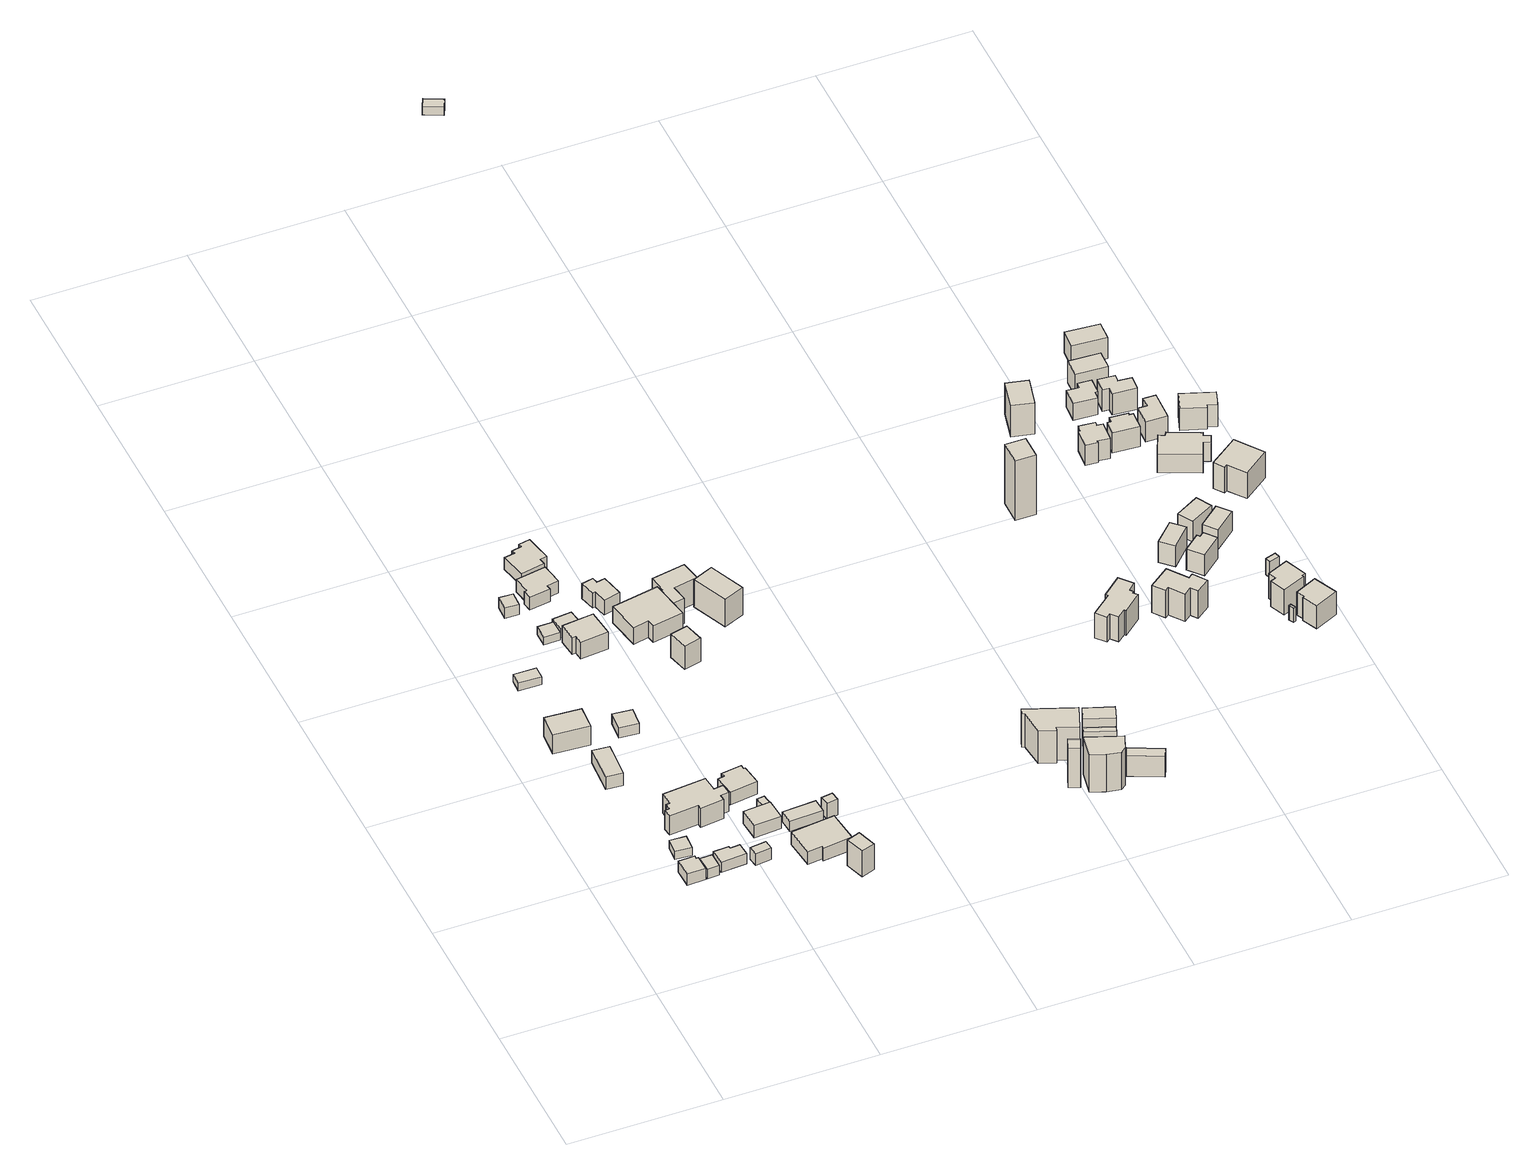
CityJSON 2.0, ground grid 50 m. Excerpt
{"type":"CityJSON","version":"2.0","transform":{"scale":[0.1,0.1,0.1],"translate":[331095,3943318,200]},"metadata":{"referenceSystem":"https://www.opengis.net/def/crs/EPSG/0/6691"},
"CityObjects":{
"building1":{"type":"Building","attributes":{"usage":"411","measuredHeight":4.9,"storeysAboveGround":1,"BuildingIDAttribute.prefecture":"14","BuildingIDAttribute.city":"14151","BuildingDetailAttribute.totalFloorArea":32.27,"BuildingDetailAttribute.buildingFootprintArea":32.27,"BuildingDetailAttribute.buildingStructureType":"601","BuildingDetailAttribute.buildingStructureOrgType":"1","BuildingDetailAttribute.orgUsage":"10","BuildingDetailAttribute.surveyYear":2015},"geometry":[{"type":"Solid","lod":"1","boundaries":[[[[0,1,2,3,4,5]],[[4,6,7,5]],[[3,8,6,4]],[[2,9,8,3]],[[1,10,9,2]],[[0,11,10,1]],[[5,7,11,0]],[[6,8,9,10,11,7]]]]}]},
"building2":{"type":"Building","attributes":{"measuredHeight":3.6,"BuildingIDAttribute.prefecture":"14","BuildingIDAttribute.city":"14151","BuildingDetailAttribute.surveyYear":2015},"geometry":[{"type":"Solid","lod":"1","boundaries":[[[[12,13,14,15]],[[14,16,17,15]],[[13,18,16,14]],[[12,19,18,13]],[[15,17,19,12]],[[16,18,19,17]]]]}]},
"building3":{"type":"Building","attributes":{"usage":"411","measuredHeight":3.9,"storeysAboveGround":1,"BuildingIDAttribute.prefecture":"14","BuildingIDAttribute.city":"14151","BuildingDetailAttribute.totalFloorArea":23.12,"BuildingDetailAttribute.buildingFootprintArea":23.12,"BuildingDetailAttribute.buildingStructureType":"601","BuildingDetailAttribute.buildingStructureOrgType":"1","BuildingDetailAttribute.orgUsage":"10","BuildingDetailAttribute.surveyYear":2015},"geometry":[{"type":"Solid","lod":"1","boundaries":[[[[20,21,22,23]],[[22,24,25,23]],[[21,26,24,22]],[[20,27,26,21]],[[23,25,27,20]],[[24,26,27,25]]]]}]},
"building4":{"type":"Building","attributes":{"usage":"411","measuredHeight":8.3,"storeysAboveGround":2,"BuildingIDAttribute.prefecture":"14","BuildingIDAttribute.city":"14151","BuildingDetailAttribute.totalFloorArea":318.31,"BuildingDetailAttribute.buildingFootprintArea":159.16,"BuildingDetailAttribute.buildingStructureType":"601","BuildingDetailAttribute.buildingStructureOrgType":"1","BuildingDetailAttribute.orgUsage":"10","BuildingDetailAttribute.surveyYear":2015},"geometry":[{"type":"Solid","lod":"1","boundaries":[[[[28,29,30,31]],[[30,32,33,31]],[[29,34,32,30]],[[28,35,34,29]],[[31,33,35,28]],[[32,34,35,33]]]]}]},
"building5":{"type":"Building","attributes":{"usage":"411","measuredHeight":6,"storeysAboveGround":1,"BuildingIDAttribute.prefecture":"14","BuildingIDAttribute.city":"14151","BuildingDetailAttribute.totalFloorArea":61.22,"BuildingDetailAttribute.buildingFootprintArea":61.22,"BuildingDetailAttribute.buildingStructureType":"601","BuildingDetailAttribute.buildingStructureOrgType":"1","BuildingDetailAttribute.orgUsage":"10","BuildingDetailAttribute.surveyYear":2015},"geometry":[{"type":"Solid","lod":"1","boundaries":[[[[36,37,38,39]],[[38,40,41,39]],[[37,42,40,38]],[[36,43,42,37]],[[39,41,43,36]],[[40,42,43,41]]]]}]},
"building6":{"type":"Building","attributes":{"BuildingIDAttribute.prefecture":"14","BuildingIDAttribute.city":"14151","BuildingDetailAttribute.surveyYear":2015},"geometry":[{"type":"Solid","lod":"1","boundaries":[[[[44,45,46,47]],[[46,48,49,47]],[[45,50,48,46]],[[44,51,50,45]],[[47,49,51,44]],[[48,50,51,49]]]]}]},
"building7":{"type":"Building","attributes":{"usage":"411","measuredHeight":4.4,"storeysAboveGround":1,"BuildingIDAttribute.prefecture":"14","BuildingIDAttribute.city":"14151","BuildingDetailAttribute.totalFloorArea":51.81,"BuildingDetailAttribute.buildingFootprintArea":51.81,"BuildingDetailAttribute.buildingStructureType":"601","BuildingDetailAttribute.buildingStructureOrgType":"1","BuildingDetailAttribute.orgUsage":"10","BuildingDetailAttribute.surveyYear":2015},"geometry":[{"type":"Solid","lod":"1","boundaries":[[[[52,53,54,55,56,57]],[[56,58,59,57]],[[55,60,58,56]],[[54,61,60,55]],[[53,62,61,54]],[[52,63,62,53]],[[57,59,63,52]],[[58,60,61,62,63,59]]]]}]},
"building8":{"type":"Building","attributes":{"usage":"411","measuredHeight":9.2,"storeysAboveGround":2,"BuildingIDAttribute.prefecture":"14","BuildingIDAttribute.city":"14151","BuildingDetailAttribute.totalFloorArea":310.14,"BuildingDetailAttribute.buildingFootprintArea":155.07,"BuildingDetailAttribute.buildingStructureType":"601","BuildingDetailAttribute.buildingStructureOrgType":"1","BuildingDetailAttribute.orgUsage":"10","BuildingDetailAttribute.surveyYear":2015},"geometry":[{"type":"Solid","lod":"1","boundaries":[[[[64,65,66,67,68,69,70,71,72,73,74,75,76,77]],[[76,78,79,77]],[[75,80,78,76]],[[74,81,80,75]],[[73,82,81,74]],[[72,83,82,73]],[[71,84,83,72]],[[70,85,84,71]],[[69,86,85,70]],[[68,87,86,69]],[[67,88,87,68]],[[66,89,88,67]],[[65,90,89,66]],[[64,91,90,65]],[[77,79,91,64]],[[78,80,81,82,83,84,85,86,87,88,89,90,91,79]]]]}]},
"building9":{"type":"Building","attributes":{"usage":"411","measuredHeight":4.9,"storeysAboveGround":1,"BuildingIDAttribute.prefecture":"14","BuildingIDAttribute.city":"14151","BuildingDetailAttribute.totalFloorArea":19.19,"BuildingDetailAttribute.buildingFootprintArea":19.19,"BuildingDetailAttribute.buildingStructureType":"601","BuildingDetailAttribute.buildingStructureOrgType":"1","BuildingDetailAttribute.orgUsage":"10","BuildingDetailAttribute.surveyYear":2015},"geometry":[{"type":"Solid","lod":"1","boundaries":[[[[92,93,94,95]],[[94,96,97,95]],[[93,98,96,94]],[[92,99,98,93]],[[95,97,99,92]],[[96,98,99,97]]]]}]},
"building10":{"type":"Building","attributes":{"usage":"431","measuredHeight":4.5,"storeysAboveGround":1,"BuildingIDAttribute.prefecture":"14","BuildingIDAttribute.city":"14151","BuildingDetailAttribute.totalFloorArea":37.19,"BuildingDetailAttribute.buildingFootprintArea":37.19,"BuildingDetailAttribute.buildingStructureType":"601","BuildingDetailAttribute.buildingStructureOrgType":"1","BuildingDetailAttribute.orgUsage":"143","BuildingDetailAttribute.surveyYear":2015},"geometry":[{"type":"Solid","lod":"1","boundaries":[[[[100,101,102,103]],[[102,104,105,103]],[[101,106,104,102]],[[100,107,106,101]],[[103,105,107,100]],[[104,106,107,105]]]]}]},
"building11":{"type":"Building","attributes":{"measuredHeight":4.7,"BuildingIDAttribute.prefecture":"14","BuildingIDAttribute.city":"14151","BuildingDetailAttribute.surveyYear":2015},"geometry":[{"type":"Solid","lod":"1","boundaries":[[[[108,109,110,111]],[[110,112,113,111]],[[109,114,112,110]],[[108,115,114,109]],[[111,113,115,108]],[[112,114,115,113]]]]}]},
"building12":{"type":"Building","attributes":{"usage":"411","storeysAboveGround":1,"BuildingIDAttribute.prefecture":"14","BuildingIDAttribute.city":"14151","BuildingDetailAttribute.totalFloorArea":27.6,"BuildingDetailAttribute.buildingFootprintArea":27.6,"BuildingDetailAttribute.buildingStructureType":"601","BuildingDetailAttribute.buildingStructureOrgType":"1","BuildingDetailAttribute.orgUsage":"10","BuildingDetailAttribute.surveyYear":2015},"geometry":[{"type":"Solid","lod":"1","boundaries":[[[[116,117,118,119]],[[118,120,121,119]],[[117,122,120,118]],[[116,123,122,117]],[[119,121,123,116]],[[120,122,123,121]]]]}]},
"building13":{"type":"Building","attributes":{"usage":"411","measuredHeight":5.5,"storeysAboveGround":1,"BuildingIDAttribute.prefecture":"14","BuildingIDAttribute.city":"14151","BuildingDetailAttribute.totalFloorArea":46.13,"BuildingDetailAttribute.buildingFootprintArea":46.13,"BuildingDetailAttribute.buildingStructureType":"601","BuildingDetailAttribute.buildingStructureOrgType":"1","BuildingDetailAttribute.orgUsage":"10","BuildingDetailAttribute.surveyYear":2015},"geometry":[{"type":"Solid","lod":"1","boundaries":[[[[124,125,126,127]],[[126,128,129,127]],[[125,130,128,126]],[[124,131,130,125]],[[127,129,131,124]],[[128,130,131,129]]]]}]},
"building14":{"type":"Building","attributes":{"usage":"411","measuredHeight":6.2,"storeysAboveGround":1,"BuildingIDAttribute.prefecture":"14","BuildingIDAttribute.city":"14151","BuildingDetailAttribute.totalFloorArea":35.28,"BuildingDetailAttribute.buildingFootprintArea":35.28,"BuildingDetailAttribute.buildingStructureType":"601","BuildingDetailAttribute.buildingStructureOrgType":"1","BuildingDetailAttribute.orgUsage":"10","BuildingDetailAttribute.surveyYear":2015},"geometry":[{"type":"Solid","lod":"1","boundaries":[[[[132,133,134,135,136,137,138,139]],[[138,140,141,139]],[[137,142,140,138]],[[136,143,142,137]],[[135,144,143,136]],[[134,145,144,135]],[[133,146,145,134]],[[132,147,146,133]],[[139,141,147,132]],[[140,142,143,144,145,146,147,141]]]]}]},
"building15":{"type":"Building","attributes":{"measuredHeight":3.4,"BuildingIDAttribute.prefecture":"14","BuildingIDAttribute.city":"14151","BuildingDetailAttribute.surveyYear":2015},"geometry":[{"type":"Solid","lod":"1","boundaries":[[[[148,149,150,151]],[[150,152,153,151]],[[149,154,152,150]],[[148,155,154,149]],[[151,153,155,148]],[[152,154,155,153]]]]}]},
"building16":{"type":"Building","attributes":{"usage":"411","measuredHeight":3.7,"storeysAboveGround":1,"BuildingIDAttribute.prefecture":"14","BuildingIDAttribute.city":"14151","BuildingDetailAttribute.totalFloorArea":24.78,"BuildingDetailAttribute.buildingFootprintArea":24.78,"BuildingDetailAttribute.buildingStructureType":"601","BuildingDetailAttribute.buildingStructureOrgType":"1","BuildingDetailAttribute.orgUsage":"10","BuildingDetailAttribute.surveyYear":2015},"geometry":[{"type":"Solid","lod":"1","boundaries":[[[[156,157,158,159]],[[158,160,161,159]],[[157,162,160,158]],[[156,163,162,157]],[[159,161,163,156]],[[160,162,163,161]]]]}]},
"building17":{"type":"Building","attributes":{"usage":"411","measuredHeight":7.3,"storeysAboveGround":1,"BuildingIDAttribute.prefecture":"14","BuildingIDAttribute.city":"14151","BuildingDetailAttribute.totalFloorArea":84.07,"BuildingDetailAttribute.buildingFootprintArea":84.07,"BuildingDetailAttribute.buildingStructureType":"601","BuildingDetailAttribute.buildingStructureOrgType":"1","BuildingDetailAttribute.orgUsage":"10","BuildingDetailAttribute.surveyYear":2015},"geometry":[{"type":"Solid","lod":"1","boundaries":[[[[164,165,166,167,168,169]],[[168,170,171,169]],[[167,172,170,168]],[[166,173,172,167]],[[165,174,173,166]],[[164,175,174,165]],[[169,171,175,164]],[[170,172,173,174,175,171]]]]}]},
"building18":{"type":"Building","attributes":{"usage":"411","measuredHeight":7.7,"storeysAboveGround":1,"BuildingIDAttribute.prefecture":"14","BuildingIDAttribute.city":"14151","BuildingDetailAttribute.totalFloorArea":76.92,"BuildingDetailAttribute.buildingFootprintArea":76.92,"BuildingDetailAttribute.buildingStructureType":"601","BuildingDetailAttribute.buildingStructureOrgType":"1","BuildingDetailAttribute.orgUsage":"10","BuildingDetailAttribute.surveyYear":2015},"geometry":[{"type":"Solid","lod":"1","boundaries":[[[[176,177,178,179,180,181,182,183]],[[182,184,185,183]],[[181,186,184,182]],[[180,187,186,181]],[[179,188,187,180]],[[178,189,188,179]],[[177,190,189,178]],[[176,191,190,177]],[[183,185,191,176]],[[184,186,187,188,189,190,191,185]]]]}]},
"building19":{"type":"Building","attributes":{"usage":"411","measuredHeight":6.2,"storeysAboveGround":1,"BuildingIDAttribute.prefecture":"14","BuildingIDAttribute.city":"14151","BuildingDetailAttribute.totalFloorArea":135.52,"BuildingDetailAttribute.buildingFootprintArea":135.52,"BuildingDetailAttribute.buildingStructureType":"601","BuildingDetailAttribute.buildingStructureOrgType":"1","BuildingDetailAttribute.orgUsage":"10","BuildingDetailAttribute.surveyYear":2015,"BuildingLandSlideRiskAttribute.description":"1","BuildingLandSlideRiskAttribute.areaType":"1"},"geometry":[{"type":"Solid","lod":"1","boundaries":[[[[192,193,194,195,196,197,198,199]],[[198,200,201,199]],[[197,202,200,198]],[[196,203,202,197]],[[195,204,203,196]],[[194,205,204,195]],[[193,206,205,194]],[[192,207,206,193]],[[199,201,207,192]],[[200,202,203,204,205,206,207,201]]]]}]},
"building20":{"type":"Building","attributes":{"measuredHeight":4.5,"BuildingIDAttribute.prefecture":"14","BuildingIDAttribute.city":"14151","BuildingDetailAttribute.surveyYear":2015,"BuildingLandSlideRiskAttribute.description":"1","BuildingLandSlideRiskAttribute.areaType":"1"},"geometry":[{"type":"Solid","lod":"1","boundaries":[[[[208,209,210,211]],[[210,212,213,211]],[[209,214,212,210]],[[208,215,214,209]],[[211,213,215,208]],[[212,214,215,213]]]]}]},
"building21":{"type":"Building","attributes":{"usage":"411","measuredHeight":5.7,"storeysAboveGround":1,"BuildingIDAttribute.prefecture":"14","BuildingIDAttribute.city":"14151","BuildingDetailAttribute.totalFloorArea":89.36,"BuildingDetailAttribute.buildingFootprintArea":89.36,"BuildingDetailAttribute.buildingStructureType":"601","BuildingDetailAttribute.buildingStructureOrgType":"1","BuildingDetailAttribute.orgUsage":"10","BuildingDetailAttribute.surveyYear":2015,"BuildingLandSlideRiskAttribute.description":"1","BuildingLandSlideRiskAttribute.areaType":"1"},"geometry":[{"type":"Solid","lod":"1","boundaries":[[[[216,217,218,219,220,221,222,223,224,225]],[[224,226,227,225]],[[223,228,226,224]],[[222,229,228,223]],[[221,230,229,222]],[[220,231,230,221]],[[219,232,231,220]],[[218,233,232,219]],[[217,234,233,218]],[[216,235,234,217]],[[225,227,235,216]],[[226,228,229,230,231,232,233,234,235,227]]]]}]},
"building22":{"type":"Building","attributes":{"measuredHeight":12.8,"BuildingIDAttribute.prefecture":"14","BuildingIDAttribute.city":"14151","BuildingDetailAttribute.surveyYear":2015,"BuildingLandSlideRiskAttribute.description":"1","BuildingLandSlideRiskAttribute.areaType":"1"},"geometry":[{"type":"Solid","lod":"1","boundaries":[[[[236,237,238,239]],[[238,240,241,239]],[[237,242,240,238]],[[236,243,242,237]],[[239,241,243,236]],[[240,242,243,241]]]]}]},
"building23":{"type":"Building","attributes":{"measuredHeight":6.5,"BuildingIDAttribute.prefecture":"14","BuildingIDAttribute.city":"14151","BuildingDetailAttribute.surveyYear":2015,"BuildingLandSlideRiskAttribute.description":"1","BuildingLandSlideRiskAttribute.areaType":"1"},"geometry":[{"type":"Solid","lod":"1","boundaries":[[[[244,245,246,247]],[[246,248,249,247]],[[245,250,248,246]],[[244,251,250,245]],[[247,249,251,244]],[[248,250,251,249]]]]}]},
"building24":{"type":"Building","attributes":{"usage":"411","measuredHeight":6.2,"storeysAboveGround":2,"BuildingIDAttribute.prefecture":"14","BuildingIDAttribute.city":"14151","BuildingDetailAttribute.totalFloorArea":68,"BuildingDetailAttribute.buildingFootprintArea":34,"BuildingDetailAttribute.buildingStructureType":"601","BuildingDetailAttribute.buildingStructureOrgType":"1","BuildingDetailAttribute.orgUsage":"10","BuildingDetailAttribute.surveyYear":2015},"geometry":[{"type":"Solid","lod":"1","boundaries":[[[[252,253,254,255,256,257,258,259]],[[258,260,261,259]],[[257,262,260,258]],[[256,263,262,257]],[[255,264,263,256]],[[254,265,264,255]],[[253,266,265,254]],[[252,267,266,253]],[[259,261,267,252]],[[260,262,263,264,265,266,267,261]]]]}]},
"building25":{"type":"Building","attributes":{"usage":"411","measuredHeight":9.3,"storeysAboveGround":2,"BuildingIDAttribute.prefecture":"14","BuildingIDAttribute.city":"14151","BuildingDetailAttribute.totalFloorArea":327.77,"BuildingDetailAttribute.buildingFootprintArea":163.89,"BuildingDetailAttribute.buildingStructureType":"601","BuildingDetailAttribute.buildingStructureOrgType":"1","BuildingDetailAttribute.orgUsage":"10","BuildingDetailAttribute.surveyYear":2015},"geometry":[{"type":"Solid","lod":"1","boundaries":[[[[268,269,270,271,272,273]],[[272,274,275,273]],[[271,276,274,272]],[[270,277,276,271]],[[269,278,277,270]],[[268,279,278,269]],[[273,275,279,268]],[[274,276,277,278,279,275]]]]}]},
"building26":{"type":"Building","attributes":{"usage":"411","measuredHeight":10.1,"storeysAboveGround":2,"BuildingIDAttribute.prefecture":"14","BuildingIDAttribute.city":"14151","BuildingDetailAttribute.totalFloorArea":64.75,"BuildingDetailAttribute.buildingFootprintArea":32.38,"BuildingDetailAttribute.buildingStructureType":"601","BuildingDetailAttribute.buildingStructureOrgType":"1","BuildingDetailAttribute.orgUsage":"10","BuildingDetailAttribute.surveyYear":2015},"geometry":[{"type":"Solid","lod":"1","boundaries":[[[[280,281,282,283]],[[282,284,285,283]],[[281,286,284,282]],[[280,287,286,281]],[[283,285,287,280]],[[284,286,287,285]]]]}]},
"building27":{"type":"Building","attributes":{"usage":"411","measuredHeight":15.2,"storeysAboveGround":2,"BuildingIDAttribute.prefecture":"14","BuildingIDAttribute.city":"14151","BuildingDetailAttribute.totalFloorArea":139.24,"BuildingDetailAttribute.buildingFootprintArea":69.62,"BuildingDetailAttribute.buildingStructureType":"601","BuildingDetailAttribute.buildingStructureOrgType":"1","BuildingDetailAttribute.orgUsage":"10","BuildingDetailAttribute.surveyYear":2015,"BuildingLandSlideRiskAttribute.description":"1","BuildingLandSlideRiskAttribute.areaType":"1"},"geometry":[{"type":"Solid","lod":"1","boundaries":[[[[288,289,290,291,292,293,294,295]],[[294,296,297,295]],[[293,298,296,294]],[[292,299,298,293]],[[291,300,299,292]],[[290,301,300,291]],[[289,302,301,290]],[[288,303,302,289]],[[295,297,303,288]],[[296,298,299,300,301,302,303,297]]]]}]},
"building28":{"type":"Building","attributes":{"usage":"411","measuredHeight":15.6,"storeysAboveGround":2,"BuildingIDAttribute.prefecture":"14","BuildingIDAttribute.city":"14151","BuildingDetailAttribute.totalFloorArea":153.5,"BuildingDetailAttribute.buildingFootprintArea":76.75,"BuildingDetailAttribute.buildingStructureType":"601","BuildingDetailAttribute.buildingStructureOrgType":"1","BuildingDetailAttribute.orgUsage":"10","BuildingDetailAttribute.surveyYear":2015,"BuildingLandSlideRiskAttribute.description":"1","BuildingLandSlideRiskAttribute.areaType":"1"},"geometry":[{"type":"Solid","lod":"1","boundaries":[[[[304,305,306,307]],[[306,308,309,307]],[[305,310,308,306]],[[304,311,310,305]],[[307,309,311,304]],[[308,310,311,309]]]]}]},
"building29":{"type":"Building","attributes":{"usage":"441","measuredHeight":16.5,"storeysAboveGround":1,"BuildingIDAttribute.prefecture":"14","BuildingIDAttribute.city":"14151","BuildingDetailAttribute.totalFloorArea":13.75,"BuildingDetailAttribute.buildingFootprintArea":13.75,"BuildingDetailAttribute.buildingStructureType":"601","BuildingDetailAttribute.buildingStructureOrgType":"1","BuildingDetailAttribute.orgUsage":"172","BuildingDetailAttribute.surveyYear":2015,"BuildingLandSlideRiskAttribute.description":"1","BuildingLandSlideRiskAttribute.areaType":"1"},"geometry":[{"type":"Solid","lod":"1","boundaries":[[[[312,313,314,315]],[[314,316,317,315]],[[313,318,316,314]],[[312,319,318,313]],[[315,317,319,312]],[[316,318,319,317]]]]}]},
"building30":{"type":"Building","attributes":{"usage":"441","measuredHeight":13.7,"storeysAboveGround":1,"BuildingIDAttribute.prefecture":"14","BuildingIDAttribute.city":"14151","BuildingDetailAttribute.totalFloorArea":172.31,"BuildingDetailAttribute.buildingFootprintArea":172.31,"BuildingDetailAttribute.buildingStructureType":"601","BuildingDetailAttribute.buildingStructureOrgType":"1","BuildingDetailAttribute.orgUsage":"172","BuildingDetailAttribute.surveyYear":2015,"BuildingLandSlideRiskAttribute.description":"1","BuildingLandSlideRiskAttribute.areaType":"1"},"geometry":[{"type":"Solid","lod":"1","boundaries":[[[[320,321,322,323,324,325,326,327]],[[326,328,329,327]],[[325,330,328,326]],[[324,331,330,325]],[[323,332,331,324]],[[322,333,332,323]],[[321,334,333,322]],[[320,335,334,321]],[[327,329,335,320]],[[328,330,331,332,333,334,335,329]]]]}]},
"building31":{"type":"Building","attributes":{"measuredHeight":19,"BuildingIDAttribute.prefecture":"14","BuildingIDAttribute.city":"14151","BuildingDetailAttribute.surveyYear":2015,"BuildingLandSlideRiskAttribute.description":"1","BuildingLandSlideRiskAttribute.areaType":"1"},"geometry":[{"type":"Solid","lod":"1","boundaries":[[[[336,337,338,339,340,341]],[[340,342,343,341]],[[339,344,342,340]],[[338,345,344,339]],[[337,346,345,338]],[[336,347,346,337]],[[341,343,347,336]],[[342,344,345,346,347,343]]]]}]},
"building32":{"type":"Building","attributes":{"measuredHeight":7.6,"BuildingIDAttribute.prefecture":"14","BuildingIDAttribute.city":"14151","BuildingDetailAttribute.surveyYear":2015,"BuildingLandSlideRiskAttribute.description":"1","BuildingLandSlideRiskAttribute.areaType":"1"},"geometry":[{"type":"Solid","lod":"1","boundaries":[[[[348,349,350,351]],[[350,352,353,351]],[[349,354,352,350]],[[348,355,354,349]],[[351,353,355,348]],[[352,354,355,353]]]]}]},
"building33":{"type":"Building","attributes":{"measuredHeight":11,"BuildingIDAttribute.prefecture":"14","BuildingIDAttribute.city":"14151","BuildingDetailAttribute.surveyYear":2015,"BuildingLandSlideRiskAttribute.description":"1","BuildingLandSlideRiskAttribute.areaType":"1"},"geometry":[{"type":"Solid","lod":"1","boundaries":[[[[356,357,358,359]],[[358,360,361,359]],[[357,362,360,358]],[[356,363,362,357]],[[359,361,363,356]],[[360,362,363,361]]]]}]},
"building34":{"type":"Building","attributes":{"measuredHeight":9.3,"BuildingIDAttribute.prefecture":"14","BuildingIDAttribute.city":"14151","BuildingDetailAttribute.surveyYear":2015,"BuildingLandSlideRiskAttribute.description":"1","BuildingLandSlideRiskAttribute.areaType":"1"},"geometry":[{"type":"Solid","lod":"1","boundaries":[[[[364,365,366,367]],[[366,368,369,367]],[[365,370,368,366]],[[364,371,370,365]],[[367,369,371,364]],[[368,370,371,369]]]]}]},
"building35":{"type":"Building","attributes":{"measuredHeight":3.7,"BuildingIDAttribute.prefecture":"14","BuildingIDAttribute.city":"14151","BuildingDetailAttribute.surveyYear":2015,"BuildingLandSlideRiskAttribute.description":"1","BuildingLandSlideRiskAttribute.areaType":"1"},"geometry":[{"type":"Solid","lod":"1","boundaries":[[[[372,373,374,375]],[[374,376,377,375]],[[373,378,376,374]],[[372,379,378,373]],[[375,377,379,372]],[[376,378,379,377]]]]}]},
"building36":{"type":"Building","attributes":{"usage":"411","measuredHeight":12.2,"storeysAboveGround":2,"BuildingIDAttribute.prefecture":"14","BuildingIDAttribute.city":"14151","BuildingDetailAttribute.totalFloorArea":133.41,"BuildingDetailAttribute.buildingFootprintArea":66.7,"BuildingDetailAttribute.buildingStructureType":"601","BuildingDetailAttribute.buildingStructureOrgType":"1","BuildingDetailAttribute.orgUsage":"10","BuildingDetailAttribute.surveyYear":2015,"BuildingLandSlideRiskAttribute.description":"1","BuildingLandSlideRiskAttribute.areaType":"1"},"geometry":[{"type":"Solid","lod":"1","boundaries":[[[[380,381,382,383,384,385,386,387,388,389,390,391,392,393]],[[392,394,395,393]],[[391,396,394,392]],[[390,397,396,391]],[[389,398,397,390]],[[388,399,398,389]],[[387,400,399,388]],[[386,401,400,387]],[[385,402,401,386]],[[384,403,402,385]],[[383,404,403,384]],[[382,405,404,383]],[[381,406,405,382]],[[380,407,406,381]],[[393,395,407,380]],[[394,396,397,398,399,400,401,402,403,404,405,406,407,395]]]]}]},
"building37":{"type":"Building","attributes":{"usage":"422","measuredHeight":27,"storeysAboveGround":1,"BuildingIDAttribute.prefecture":"14","BuildingIDAttribute.city":"14151","BuildingDetailAttribute.totalFloorArea":13.01,"BuildingDetailAttribute.buildingFootprintArea":13.01,"BuildingDetailAttribute.buildingStructureType":"601","BuildingDetailAttribute.buildingStructureOrgType":"1","BuildingDetailAttribute.orgUsage":"138","BuildingDetailAttribute.surveyYear":2015,"BuildingLandSlideRiskAttribute.description":"1","BuildingLandSlideRiskAttribute.areaType":"1"},"geometry":[{"type":"Solid","lod":"1","boundaries":[[[[408,409,410,411]],[[410,412,413,411]],[[409,414,412,410]],[[408,415,414,409]],[[411,413,415,408]],[[412,414,415,413]]]]}]},
"building38":{"type":"Building","attributes":{"usage":"411","measuredHeight":11.9,"storeysAboveGround":2,"BuildingIDAttribute.prefecture":"14","BuildingIDAttribute.city":"14151","BuildingDetailAttribute.totalFloorArea":159.1,"BuildingDetailAttribute.buildingFootprintArea":79.55,"BuildingDetailAttribute.buildingStructureType":"601","BuildingDetailAttribute.buildingStructureOrgType":"1","BuildingDetailAttribute.orgUsage":"10","BuildingDetailAttribute.surveyYear":2015,"BuildingLandSlideRiskAttribute.description":"1","BuildingLandSlideRiskAttribute.areaType":"1"},"geometry":[{"type":"Solid","lod":"1","boundaries":[[[[416,417,418,419,420,421,422,423,424,425]],[[424,426,427,425]],[[423,428,426,424]],[[422,429,428,423]],[[421,430,429,422]],[[420,431,430,421]],[[419,432,431,420]],[[418,433,432,419]],[[417,434,433,418]],[[416,435,434,417]],[[425,427,435,416]],[[426,428,429,430,431,432,433,434,435,427]]]]}]},
"building39":{"type":"Building","attributes":{"usage":"431","measuredHeight":13.4,"storeysAboveGround":1,"BuildingIDAttribute.prefecture":"14","BuildingIDAttribute.city":"14151","BuildingDetailAttribute.totalFloorArea":64.99,"BuildingDetailAttribute.buildingFootprintArea":64.99,"BuildingDetailAttribute.buildingStructureType":"601","BuildingDetailAttribute.buildingStructureOrgType":"1","BuildingDetailAttribute.orgUsage":"143","BuildingDetailAttribute.surveyYear":2015},"geometry":[{"type":"Solid","lod":"1","boundaries":[[[[436,437,438,439]],[[438,440,441,439]],[[437,442,440,438]],[[436,443,442,437]],[[439,441,443,436]],[[440,442,443,441]]]]}]},
"building40":{"type":"Building","attributes":{"usage":"411","measuredHeight":9,"storeysAboveGround":2,"BuildingIDAttribute.prefecture":"14","BuildingIDAttribute.city":"14151","BuildingDetailAttribute.totalFloorArea":79.56,"BuildingDetailAttribute.buildingFootprintArea":39.78,"BuildingDetailAttribute.buildingStructureType":"601","BuildingDetailAttribute.buildingStructureOrgType":"1","BuildingDetailAttribute.orgUsage":"10","BuildingDetailAttribute.surveyYear":2015},"geometry":[{"type":"Solid","lod":"1","boundaries":[[[[444,445,446,447]],[[446,448,449,447]],[[445,450,448,446]],[[444,451,450,445]],[[447,449,451,444]],[[448,450,451,449]]]]}]},
"building41":{"type":"Building","attributes":{"usage":"411","measuredHeight":9,"storeysAboveGround":2,"BuildingIDAttribute.prefecture":"14","BuildingIDAttribute.city":"14151","BuildingDetailAttribute.totalFloorArea":80.02,"BuildingDetailAttribute.buildingFootprintArea":40.01,"BuildingDetailAttribute.buildingStructureType":"601","BuildingDetailAttribute.buildingStructureOrgType":"1","BuildingDetailAttribute.orgUsage":"10","BuildingDetailAttribute.surveyYear":2015},"geometry":[{"type":"Solid","lod":"1","boundaries":[[[[452,453,454,455,456,457]],[[456,458,459,457]],[[455,460,458,456]],[[454,461,460,455]],[[453,462,461,454]],[[452,463,462,453]],[[457,459,463,452]],[[458,460,461,462,463,459]]]]}]},
"building42":{"type":"Building","attributes":{"usage":"411","measuredHeight":9.1,"storeysAboveGround":2,"BuildingIDAttribute.prefecture":"14","BuildingIDAttribute.city":"14151","BuildingDetailAttribute.totalFloorArea":101.21,"BuildingDetailAttribute.buildingFootprintArea":50.6,"BuildingDetailAttribute.buildingStructureType":"601","BuildingDetailAttribute.buildingStructureOrgType":"1","BuildingDetailAttribute.orgUsage":"10","BuildingDetailAttribute.surveyYear":2015},"geometry":[{"type":"Solid","lod":"1","boundaries":[[[[464,465,466,467,468,469,470,471,472,473,474]],[[473,475,476,474]],[[472,477,475,473]],[[471,478,477,472]],[[470,479,478,471]],[[469,480,479,470]],[[468,481,480,469]],[[467,482,481,468]],[[466,483,482,467]],[[465,484,483,466]],[[464,485,484,465]],[[474,476,485,464]],[[475,477,478,479,480,481,482,483,484,485,476]]]]}]},
"building43":{"type":"Building","attributes":{"measuredHeight":5.7,"BuildingIDAttribute.prefecture":"14","BuildingIDAttribute.city":"14151","BuildingDetailAttribute.surveyYear":2015,"BuildingLandSlideRiskAttribute.description":"1","BuildingLandSlideRiskAttribute.areaType":"1"},"geometry":[{"type":"Solid","lod":"1","boundaries":[[[[486,487,488,489]],[[488,490,491,489]],[[487,492,490,488]],[[486,493,492,487]],[[489,491,493,486]],[[490,492,493,491]]]]}]},
"building44":{"type":"Building","attributes":{"usage":"411","measuredHeight":8.9,"storeysAboveGround":2,"BuildingIDAttribute.prefecture":"14","BuildingIDAttribute.city":"14151","BuildingDetailAttribute.totalFloorArea":82.03,"BuildingDetailAttribute.buildingFootprintArea":41.02,"BuildingDetailAttribute.buildingStructureType":"601","BuildingDetailAttribute.buildingStructureOrgType":"1","BuildingDetailAttribute.orgUsage":"10","BuildingDetailAttribute.surveyYear":2015},"geometry":[{"type":"Solid","lod":"1","boundaries":[[[[494,495,496,497]],[[496,498,499,497]],[[495,500,498,496]],[[494,501,500,495]],[[497,499,501,494]],[[498,500,501,499]]]]}]},
"building45":{"type":"Building","attributes":{"usage":"411","measuredHeight":7.7,"storeysAboveGround":2,"BuildingIDAttribute.prefecture":"14","BuildingIDAttribute.city":"14151","BuildingDetailAttribute.totalFloorArea":95.39,"BuildingDetailAttribute.buildingFootprintArea":47.69,"BuildingDetailAttribute.buildingStructureType":"601","BuildingDetailAttribute.buildingStructureOrgType":"1","BuildingDetailAttribute.orgUsage":"10","BuildingDetailAttribute.surveyYear":2015},"geometry":[{"type":"Solid","lod":"1","boundaries":[[[[502,503,504,505,506,507,508,509]],[[508,510,511,509]],[[507,512,510,508]],[[506,513,512,507]],[[505,514,513,506]],[[504,515,514,505]],[[503,516,515,504]],[[502,517,516,503]],[[509,511,517,502]],[[510,512,513,514,515,516,517,511]]]]}]},
"building46":{"type":"Building","attributes":{"usage":"411","measuredHeight":11.2,"storeysAboveGround":2,"BuildingIDAttribute.prefecture":"14","BuildingIDAttribute.city":"14151","BuildingDetailAttribute.totalFloorArea":116.82,"BuildingDetailAttribute.buildingFootprintArea":58.41,"BuildingDetailAttribute.buildingStructureType":"601","BuildingDetailAttribute.buildingStructureOrgType":"1","BuildingDetailAttribute.orgUsage":"10","BuildingDetailAttribute.surveyYear":2015,"BuildingLandSlideRiskAttribute.description":"1","BuildingLandSlideRiskAttribute.areaType":"1"},"geometry":[{"type":"Solid","lod":"1","boundaries":[[[[518,519,520,521,522,523,524,525]],[[524,526,527,525]],[[523,528,526,524]],[[522,529,528,523]],[[521,530,529,522]],[[520,531,530,521]],[[519,532,531,520]],[[518,533,532,519]],[[525,527,533,518]],[[526,528,529,530,531,532,533,527]]]]}]},
"building47":{"type":"Building","attributes":{"usage":"411","measuredHeight":8.9,"storeysAboveGround":2,"BuildingIDAttribute.prefecture":"14","BuildingIDAttribute.city":"14151","BuildingDetailAttribute.totalFloorArea":89.01,"BuildingDetailAttribute.buildingFootprintArea":44.51,"BuildingDetailAttribute.buildingStructureType":"601","BuildingDetailAttribute.buildingStructureOrgType":"1","BuildingDetailAttribute.orgUsage":"10","BuildingDetailAttribute.surveyYear":2015},"geometry":[{"type":"Solid","lod":"1","boundaries":[[[[534,535,536,537,538,539,540,541]],[[540,542,543,541]],[[539,544,542,540]],[[538,545,544,539]],[[537,546,545,538]],[[536,547,546,537]],[[535,548,547,536]],[[534,549,548,535]],[[541,543,549,534]],[[542,544,545,546,547,548,549,543]]]]}]},
"building48":{"type":"Building","attributes":{"usage":"411","measuredHeight":9.9,"storeysAboveGround":2,"BuildingIDAttribute.prefecture":"14","BuildingIDAttribute.city":"14151","BuildingDetailAttribute.totalFloorArea":113.66,"BuildingDetailAttribute.buildingFootprintArea":56.83,"BuildingDetailAttribute.buildingStructureType":"601","BuildingDetailAttribute.buildingStructureOrgType":"1","BuildingDetailAttribute.orgUsage":"10","BuildingDetailAttribute.surveyYear":2015,"BuildingLandSlideRiskAttribute.description":"1","BuildingLandSlideRiskAttribute.areaType":"1"},"geometry":[{"type":"Solid","lod":"1","boundaries":[[[[550,551,552,553,554,555]],[[554,556,557,555]],[[553,558,556,554]],[[552,559,558,553]],[[551,560,559,552]],[[550,561,560,551]],[[555,557,561,550]],[[556,558,559,560,561,557]]]]}]},
"building49":{"type":"Building","attributes":{"usage":"411","measuredHeight":8.3,"storeysAboveGround":2,"BuildingIDAttribute.prefecture":"14","BuildingIDAttribute.city":"14151","BuildingDetailAttribute.totalFloorArea":79.46,"BuildingDetailAttribute.buildingFootprintArea":39.73,"BuildingDetailAttribute.buildingStructureType":"601","BuildingDetailAttribute.buildingStructureOrgType":"1","BuildingDetailAttribute.orgUsage":"10","BuildingDetailAttribute.surveyYear":2015},"geometry":[{"type":"Solid","lod":"1","boundaries":[[[[562,563,564,565]],[[564,566,567,565]],[[563,568,566,564]],[[562,569,568,563]],[[565,567,569,562]],[[566,568,569,567]]]]}]},
"building50":{"type":"Building","attributes":{"measuredHeight":6.4,"BuildingIDAttribute.prefecture":"14","BuildingIDAttribute.city":"14151","BuildingDetailAttribute.surveyYear":2015},"geometry":[{"type":"Solid","lod":"1","boundaries":[[[[570,571,572,573]],[[572,574,575,573]],[[571,576,574,572]],[[570,577,576,571]],[[573,575,577,570]],[[574,576,577,575]]]]}]},
"building51":{"type":"Building","attributes":{"usage":"411","measuredHeight":9.7,"storeysAboveGround":2,"BuildingIDAttribute.prefecture":"14","BuildingIDAttribute.city":"14151","BuildingDetailAttribute.totalFloorArea":106.32,"BuildingDetailAttribute.buildingFootprintArea":53.16,"BuildingDetailAttribute.buildingStructureType":"601","BuildingDetailAttribute.buildingStructureOrgType":"1","BuildingDetailAttribute.orgUsage":"10","BuildingDetailAttribute.surveyYear":2015},"geometry":[{"type":"Solid","lod":"1","boundaries":[[[[578,579,580,581]],[[580,582,583,581]],[[579,584,582,580]],[[578,585,584,579]],[[581,583,585,578]],[[582,584,585,583]]]]}]},
"building52":{"type":"Building","attributes":{"usage":"411","measuredHeight":9.7,"storeysAboveGround":2,"BuildingIDAttribute.prefecture":"14","BuildingIDAttribute.city":"14151","BuildingDetailAttribute.totalFloorArea":96.82,"BuildingDetailAttribute.buildingFootprintArea":48.41,"BuildingDetailAttribute.buildingStructureType":"601","BuildingDetailAttribute.buildingStructureOrgType":"1","BuildingDetailAttribute.orgUsage":"10","BuildingDetailAttribute.surveyYear":2015},"geometry":[{"type":"Solid","lod":"1","boundaries":[[[[586,587,588,589,590,591,592,593]],[[592,594,595,593]],[[591,596,594,592]],[[590,597,596,591]],[[589,598,597,590]],[[588,599,598,589]],[[587,600,599,588]],[[586,601,600,587]],[[593,595,601,586]],[[594,596,597,598,599,600,601,595]]]]}]},
"building53":{"type":"Building","attributes":{"usage":"411","measuredHeight":8.1,"storeysAboveGround":1,"BuildingIDAttribute.prefecture":"14","BuildingIDAttribute.city":"14151","BuildingDetailAttribute.totalFloorArea":89.18,"BuildingDetailAttribute.buildingFootprintArea":89.18,"BuildingDetailAttribute.buildingStructureType":"601","BuildingDetailAttribute.buildingStructureOrgType":"1","BuildingDetailAttribute.orgUsage":"10","BuildingDetailAttribute.surveyYear":2015},"geometry":[{"type":"Solid","lod":"1","boundaries":[[[[602,603,604,605,606,607,608,609,610,611]],[[610,612,613,611]],[[609,614,612,610]],[[608,615,614,609]],[[607,616,615,608]],[[606,617,616,607]],[[605,618,617,606]],[[604,619,618,605]],[[603,620,619,604]],[[602,621,620,603]],[[611,613,621,602]],[[612,614,615,616,617,618,619,620,621,613]]]]}]},
"building54":{"type":"Building","attributes":{"usage":"411","measuredHeight":8.9,"storeysAboveGround":2,"BuildingIDAttribute.prefecture":"14","BuildingIDAttribute.city":"14151","BuildingDetailAttribute.totalFloorArea":96.86,"BuildingDetailAttribute.buildingFootprintArea":48.43,"BuildingDetailAttribute.buildingStructureType":"601","BuildingDetailAttribute.buildingStructureOrgType":"1","BuildingDetailAttribute.orgUsage":"10","BuildingDetailAttribute.surveyYear":2015},"geometry":[{"type":"Solid","lod":"1","boundaries":[[[[622,623,624,625,626,627]],[[626,628,629,627]],[[625,630,628,626]],[[624,631,630,625]],[[623,632,631,624]],[[622,633,632,623]],[[627,629,633,622]],[[628,630,631,632,633,629]]]]}]},
"building55":{"type":"Building","attributes":{"usage":"411","measuredHeight":9,"storeysAboveGround":2,"BuildingIDAttribute.prefecture":"14","BuildingIDAttribute.city":"14151","BuildingDetailAttribute.totalFloorArea":107.15,"BuildingDetailAttribute.buildingFootprintArea":53.57,"BuildingDetailAttribute.buildingStructureType":"610","BuildingDetailAttribute.buildingStructureOrgType":"2","BuildingDetailAttribute.orgUsage":"10","BuildingDetailAttribute.surveyYear":2015},"geometry":[{"type":"Solid","lod":"1","boundaries":[[[[634,635,636,637]],[[636,638,639,637]],[[635,640,638,636]],[[634,641,640,635]],[[637,639,641,634]],[[638,640,641,639]]]]}]},
"building56":{"type":"Building","attributes":{"usage":"411","measuredHeight":11.4,"storeysAboveGround":2,"BuildingIDAttribute.prefecture":"14","BuildingIDAttribute.city":"14151","BuildingDetailAttribute.totalFloorArea":170.94,"BuildingDetailAttribute.buildingFootprintArea":85.47,"BuildingDetailAttribute.buildingStructureType":"601","BuildingDetailAttribute.buildingStructureOrgType":"1","BuildingDetailAttribute.orgUsage":"10","BuildingDetailAttribute.surveyYear":2015},"geometry":[{"type":"Solid","lod":"1","boundaries":[[[[642,643,644,645,646,647]],[[646,648,649,647]],[[645,650,648,646]],[[644,651,650,645]],[[643,652,651,644]],[[642,653,652,643]],[[647,649,653,642]],[[648,650,651,652,653,649]]]]}]},
"building57":{"type":"Building","attributes":{"usage":"411","measuredHeight":9.3,"storeysAboveGround":2,"BuildingIDAttribute.prefecture":"14","BuildingIDAttribute.city":"14151","BuildingDetailAttribute.totalFloorArea":120.49,"BuildingDetailAttribute.buildingFootprintArea":60.24,"BuildingDetailAttribute.buildingStructureType":"601","BuildingDetailAttribute.buildingStructureOrgType":"1","BuildingDetailAttribute.orgUsage":"10","BuildingDetailAttribute.surveyYear":2015},"geometry":[{"type":"Solid","lod":"1","boundaries":[[[[654,655,656,657,658,659]],[[658,660,661,659]],[[657,662,660,658]],[[656,663,662,657]],[[655,664,663,656]],[[654,665,664,655]],[[659,661,665,654]],[[660,662,663,664,665,661]]]]}]}
},
"vertices":[
[155,131,271],[153,194,271],[206,196,271],[206,185,271],[213,185,271],[214,133,271],[213,185,315],[214,133,315],[206,185,315],[206,196,315],[153,194,315],[155,131,315],
[165,291,280],[218,288,280],[215,236,280],[162,240,280],[215,236,312],[162,240,312],[218,288,312],[165,291,312],
[258,133,273],[218,132,273],[217,185,273],[257,186,273],[217,185,310],[257,186,310],[218,132,310],[258,133,310],
[6,853,310],[123,845,310],[118,765,310],[1,773,310],[118,765,385],[1,773,385],[123,845,385],[6,853,385],
[141,576,299],[86,580,299],[95,703,299],[150,698,299],[95,703,349],[150,698,349],[86,580,349],[141,576,349],
[77,1075,341],[76,1032,341],[2,1034,341],[3,1076,341],[2,1034,371],[3,1076,371],[76,1032,371],[77,1075,371],
[266,140,275],[263,192,275],[314,195,275],[315,187,275],[347,189,275],[350,145,275],[347,189,315],[350,145,315],[315,187,315],[314,195,315],[263,192,315],[266,140,315],
[353,397,285],[384,401,285],[387,365,285],[359,362,285],[361,342,285],[284,334,285],[282,348,285],[187,338,285],[184,367,285],[199,369,285],[197,389,285],[210,390,285],[206,435,285],[348,449,285],[206,435,360],[348,449,360],[210,390,360],[197,389,360],[199,369,360],[184,367,360],[187,338,360],[282,348,360],[284,334,360],[361,342,360],[359,362,360],[387,365,360],[384,401,360],[353,397,360],
[420,166,274],[424,134,274],[371,128,274],[367,160,274],[371,128,321],[367,160,321],[424,134,321],[420,166,321],
[213,830,306],[276,824,306],[270,759,306],[207,765,306],[270,759,345],[207,765,345],[276,824,345],[213,830,345],
[124,1315,364],[79,1317,364],[81,1366,364],[126,1364,364],[81,1366,405],[126,1364,405],[79,1317,405],[124,1315,405],
[201,1187,343],[148,1186,343],[148,1237,343],[200,1238,343],[148,1237,373],[200,1238,373],[148,1186,373],[201,1187,373],
[498,317,275],[503,246,275],[415,240,275],[409,310,275],[415,240,324],[409,310,324],[503,246,324],[498,317,324],
[402,392,282],[392,461,282],[415,464,282],[412,479,282],[478,488,282],[480,473,282],[485,474,282],[495,405,282],[485,474,332],[495,405,332],[480,473,332],[478,488,332],[412,479,332],[415,464,332],[392,461,332],[402,392,332],
[472,357,279],[497,360,279],[502,323,279],[477,320,279],[502,323,311],[477,320,311],[497,360,311],[472,357,311],
[264,1253,342],[270,1204,342],[206,1197,342],[201,1246,342],[206,1197,377],[201,1246,377],[270,1204,377],[264,1253,377],
[317,1101,339],[225,1091,339],[222,1121,339],[210,1120,339],[204,1180,339],[307,1192,339],[204,1180,405],[307,1192,405],[210,1120,405],[222,1121,405],[225,1091,405],[317,1101,405],
[255,1427,364],[267,1356,364],[228,1349,364],[231,1333,364],[161,1321,364],[156,1352,364],[165,1354,364],[156,1410,364],[165,1354,413],[156,1410,413],[156,1352,413],[161,1321,413],[231,1333,413],[228,1349,413],[267,1356,413],[255,1427,413],
[564,77,267],[564,85,267],[517,80,267],[506,179,267],[620,192,267],[649,195,267],[650,192,267],[661,88,267],[650,192,317],[661,88,317],[649,195,317],[620,192,317],[506,179,317],[517,80,317],[564,85,317],[564,77,317],
[629,284,271],[632,236,271],[523,229,271],[519,277,271],[523,229,310],[519,277,310],[632,236,310],[629,284,310],
[276,1463,371],[252,1458,371],[256,1438,371],[176,1422,371],[159,1507,371],[194,1513,371],[191,1525,371],[224,1532,371],[221,1544,371],[258,1551,371],[221,1544,417],[258,1551,417],[224,1532,417],[191,1525,417],[194,1513,417],[159,1507,417],[176,1422,417],[256,1438,417],[252,1458,417],[276,1463,417],
[637,68,230],[682,84,230],[703,21,230],[658,6,230],[703,21,331],[658,6,331],[682,84,331],[637,68,331],
[681,283,260],[685,252,260],[649,246,260],[644,277,260],[649,246,322],[644,277,322],[685,252,322],[681,283,322],
[335,1340,332],[373,1349,332],[378,1329,332],[405,1335,332],[422,1261,332],[366,1248,332],[356,1291,332],[347,1289,332],[356,1291,391],[347,1289,391],[366,1248,391],[422,1261,391],[405,1335,391],[378,1329,391],[373,1349,391],[335,1340,391],
[532,1239,328],[556,1105,328],[454,1086,328],[449,1111,328],[398,1101,328],[378,1211,328],[398,1101,393],[378,1211,393],[449,1111,393],[454,1086,393],[556,1105,393],[532,1239,393],
[565,994,290],[508,980,290],[492,1045,290],[549,1059,290],[492,1045,382],[549,1059,382],[508,980,382],[565,994,382],
[540,1234,280],[548,1235,280],[538,1293,280],[649,1313,280],[661,1245,280],[581,1230,280],[591,1176,280],[551,1169,280],[591,1176,378],[551,1169,378],[581,1230,378],[661,1245,378],[649,1313,378],[538,1293,378],[548,1235,378],[540,1234,378],
[761,1139,284],[693,1111,284],[643,1227,284],[711,1256,284],[643,1227,392],[711,1256,392],[693,1111,392],[761,1139,392],
[1497,341,5],[1463,356,5],[1478,393,5],[1513,378,5],[1478,393,160],[1513,378,160],[1463,356,160],[1497,341,160],
[1555,492,45],[1524,412,45],[1460,437,45],[1456,426,45],[1406,445,45],[1398,527,45],[1389,531,45],[1397,552,45],[1389,531,175],[1397,552,175],[1398,527,175],[1406,445,175],[1456,426,175],[1460,437,175],[1524,412,175],[1555,492,175],
[1638,346,8],[1619,296,8],[1603,283,8],[1557,292,8],[1510,310,8],[1525,389,8],[1510,310,155],[1525,389,155],[1557,292,155],[1603,283,155],[1619,296,155],[1638,346,155],
[1535,414,85],[1541,432,85],[1633,398,85],[1627,380,85],[1633,398,150],[1627,380,150],[1541,432,150],[1535,414,150],
[1651,444,85],[1634,398,85],[1542,432,85],[1559,478,85],[1542,432,184],[1559,478,184],[1634,398,184],[1651,444,184],
[1625,303,36],[1639,334,36],[1743,286,36],[1729,255,36],[1743,286,118],[1729,255,118],[1639,334,118],[1625,303,118],
[725,3447,348],[740,3479,348],[798,3452,348],[783,3420,348],[798,3452,380],[783,3420,380],[740,3479,380],[725,3447,380],
[1766,769,214],[1760,775,214],[1823,829,214],[1858,788,214],[1833,766,214],[1842,755,214],[1837,751,214],[1849,738,214],[1788,686,214],[1784,692,214],[1758,670,214],[1739,692,214],[1726,682,214],[1699,713,214],[1726,682,312],[1699,713,312],[1739,692,312],[1758,670,312],[1784,692,312],[1788,686,312],[1849,738,312],[1837,751,312],[1842,755,312],[1833,766,312],[1858,788,312],[1823,829,312],[1760,775,312],[1766,769,312],
[1638,1240,327],[1704,1240,327],[1704,1161,327],[1637,1161,327],[1704,1161,562],[1637,1161,562],[1704,1240,562],[1638,1240,562],
[1964,799,214],[2010,737,214],[2025,748,214],[2056,705,214],[2012,672,214],[1996,694,214],[1971,675,214],[1937,721,214],[1925,712,214],[1897,749,214],[1925,712,322],[1897,749,322],[1937,721,322],[1971,675,322],[1996,694,322],[2012,672,322],[2056,705,322],[2025,748,322],[2010,737,322],[1964,799,322],
[1804,1405,405],[1735,1422,405],[1758,1520,405],[1828,1504,405],[1758,1520,528],[1828,1504,528],[1735,1422,528],[1804,1405,528],
[2042,958,263],[2081,920,263],[2018,856,263],[1979,894,263],[2018,856,345],[1979,894,345],[2081,920,345],[2042,958,345],
[2080,784,265],[2041,829,265],[2093,873,265],[2100,864,265],[2114,876,265],[2145,839,265],[2114,876,348],[2145,839,348],[2100,864,348],[2093,873,348],[2041,829,348],[2080,784,348],
[1988,1274,353],[1949,1278,353],[1949,1271,353],[1909,1275,353],[1915,1340,353],[1921,1339,353],[1923,1361,353],[1945,1359,353],[1976,1356,353],[1975,1343,353],[1994,1341,353],[1975,1343,432],[1994,1341,432],[1976,1356,432],[1945,1359,432],[1923,1361,432],[1921,1339,432],[1915,1340,432],[1909,1275,432],[1949,1271,432],[1949,1278,432],[1988,1274,432],
[2234,481,278],[2226,498,278],[2233,502,278],[2242,485,278],[2233,502,334],[2242,485,334],[2226,498,334],[2234,481,334],
[2101,924,274],[2074,973,274],[2152,1016,274],[2180,967,274],[2152,1016,355],[2180,967,355],[2074,973,355],[2101,924,355],
[1935,1426,396],[1939,1487,396],[1979,1484,396],[1980,1503,396],[2025,1500,396],[2022,1446,396],[2013,1446,396],[2011,1421,396],[2013,1446,462],[2011,1421,462],[2022,1446,462],[2025,1500,462],[1980,1503,462],[1979,1484,462],[1939,1487,462],[1935,1426,462],
[2221,522,278],[2200,572,278],[2219,580,278],[2208,606,278],[2276,635,278],[2306,564,278],[2295,559,278],[2297,554,278],[2295,559,378],[2297,554,378],[2306,564,378],[2276,635,378],[2208,606,378],[2219,580,378],[2200,572,378],[2221,522,378],
[2002,1292,355],[2006,1340,355],[2019,1339,355],[2021,1357,355],[2080,1353,355],[2080,1346,355],[2092,1345,355],[2088,1285,355],[2092,1345,434],[2088,1285,434],[2080,1346,434],[2080,1353,434],[2021,1357,434],[2019,1339,434],[2006,1340,434],[2002,1292,434],
[2282,420,287],[2258,471,287],[2264,473,287],[2252,499,287],[2322,532,287],[2358,455,287],[2322,532,378],[2358,455,378],[2252,499,378],[2264,473,378],[2258,471,378],[2282,420,378],
[2157,864,276],[2123,905,276],[2192,963,276],[2227,922,276],[2192,963,352],[2227,922,352],[2123,905,352],[2157,864,352],
[2238,668,298],[2232,686,298],[2267,697,298],[2272,679,298],[2267,697,361],[2272,679,361],[2232,686,361],[2238,668,361],
[2086,1576,398],[2084,1513,398],[1981,1518,398],[1983,1581,398],[1981,1518,484],[1983,1581,484],[2084,1513,484],[2086,1576,484],
[2056,1420,378],[2058,1445,378],[2036,1447,378],[2041,1496,378],[2097,1491,378],[2095,1467,378],[2138,1463,378],[2134,1414,378],[2138,1463,462],[2134,1414,462],[2095,1467,462],[2097,1491,462],[2041,1496,462],[2036,1447,462],[2058,1445,462],[2056,1420,462],
[2262,1221,328],[2257,1210,328],[2278,1200,328],[2266,1172,328],[2245,1181,328],[2224,1134,328],[2101,1189,328],[2135,1264,328],[2155,1254,328],[2161,1266,328],[2155,1254,402],[2161,1266,402],[2135,1264,402],[2101,1189,402],[2224,1134,402],[2245,1181,402],[2266,1172,402],[2278,1200,402],[2257,1210,402],[2262,1221,402],
[2181,1296,355],[2111,1298,355],[2114,1363,355],[2143,1362,355],[2144,1396,355],[2185,1395,355],[2144,1396,433],[2185,1395,433],[2143,1362,433],[2114,1363,433],[2111,1298,433],[2181,1296,433],
[2124,1666,427],[2120,1603,427],[2008,1611,427],[2013,1675,427],[2008,1611,510],[2013,1675,510],[2120,1603,510],[2124,1666,510],
[2387,1052,320],[2302,989,320],[2261,1044,320],[2252,1037,320],[2228,1069,320],[2323,1139,320],[2228,1069,422],[2323,1139,422],[2252,1037,422],[2261,1044,422],[2302,989,422],[2387,1052,422],
[2350,1330,355],[2331,1277,355],[2302,1287,355],[2299,1278,355],[2222,1305,355],[2244,1368,355],[2222,1305,441],[2244,1368,441],[2299,1278,441],[2302,1287,441],[2331,1277,441],[2350,1330,441]
]}
